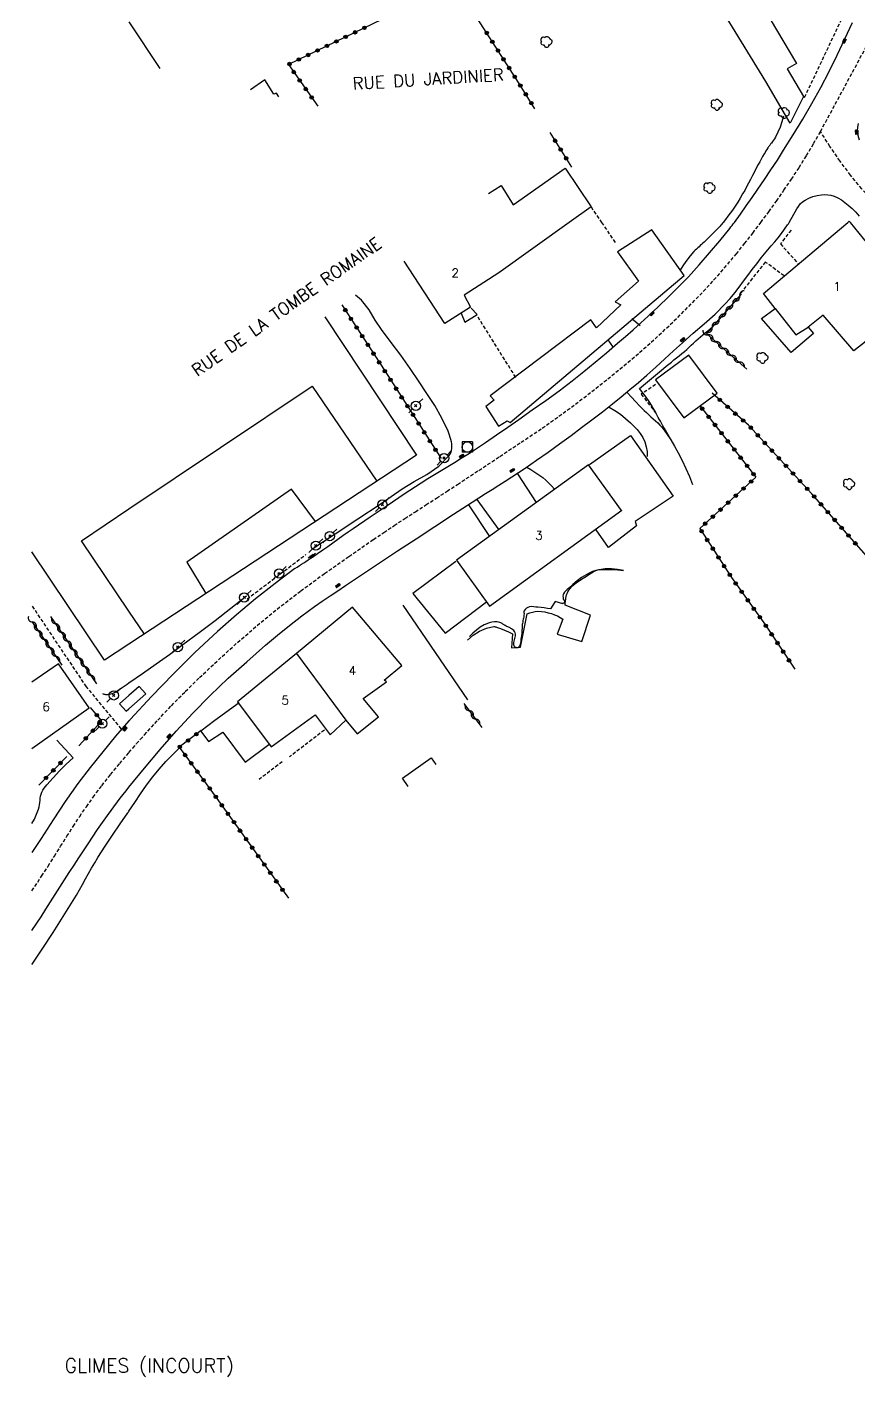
# Model space of a CAD drawing. Header units: millimetres. Extents: x 182998 to 184000, y 151998 to 153001.
# Drawn here: x 182999.3 to 183119.2, y 152004.5 to 152199.2 of the extents above; entities that cross this region are included whole.
import ezdxf
from ezdxf.enums import TextEntityAlignment as Align

# ---------------------------------------------------------------- set-up
doc = ezdxf.new("R2010")
doc.units = ezdxf.units.MM
doc.linetypes.add('DASHED', pattern=[0.75, 0.5, -0.25])
doc.layers.get('0').update_dxf_attribs({"linetype": 'CONTINUOUS'})
for name, color, linetype in [('W0001', 6, 'DASHED'), ('W0008', 7, 'CONTINUOUS'), ('W0017', 7, 'CONTINUOUS'), ('W0070', 7, 'DASHED'), ('W0071', 7, 'CONTINUOUS'), ('W0101', 7, 'CONTINUOUS'), ('W0104', 1, 'CONTINUOUS'), ('W0112', 1, 'DASHED'), ('W0211', 2, 'CONTINUOUS'), ('W0214', 2, 'CONTINUOUS'), ('W0300', 7, 'CONTINUOUS'), ('W0310', 3, 'CONTINUOUS'), ('W0323', 7, 'CONTINUOUS'), ('W0333', 7, 'CONTINUOUS'), ('W0401', 7, 'CONTINUOUS'), ('W0420', 7, 'CONTINUOUS'), ('W0473', 7, 'CONTINUOUS'), ('W0980', 7, 'CONTINUOUS'), ('W0989', 7, 'CONTINUOUS'), ('W0991', 7, 'CONTINUOUS'), ('W1102', 7, 'CONTINUOUS')]:
    doc.layers.add(name, color=color, linetype=linetype)
doc.styles.get("Standard").update_dxf_attribs({"font": 'romans.shx', "width": 0.85})

# ---------------------------------------------------------------- blocks, each defined once
blk = doc.blocks.new('T401')
for p, q in [((-0.3, 0.3), (0, 0.3)), ((-0.3, -0.25), (-0.3, 0.3)), ((-0.3, 0.15), (0, 0.15)), ((-0.3, 0), (0, 0)), ((0, 0.3), (0, -0.25)), ((-0.3, -0.15), (0, -0.15)), ((-0.3, -0.25), (-0.3, -0.3)), ((-0.3, -0.3), (0, -0.3)), ((0, -0.3), (0, -0.25))]:
    blk.add_line(p, q)
blk = doc.blocks.new('T473')
for p, q in [((-0.166667, 0.166667), (0.166667, -0.166667)), ((-0.166667, -0.166667), (0.166667, 0.166667)), ((0.500001, 0.500001), (1.000002, 1.000002)), ((-1.000002, -1.000002), (-0.500001, -0.500001))]:
    blk.add_line(p, q)
blk.add_ellipse((0, 0), major_axis=(0.471405, 0.471405), ratio=1, start_param=5.4977871438, end_param=11.780972451)
blk = doc.blocks.new('T300')
for p, q in [((-0.8, 0.51), (-0.86, 0.34)), ((-0.86, 0.34), (-0.86, 0.17)), ((-0.86, 0.17), (-0.74, 0.06)), ((-0.69, 0.63), (-0.8, 0.51)), ((-0.8, -0.06), (-0.74, 0.06)), ((-0.74, 0.06), (-0.69, 0.11)), ((-0.57, 0.69), (-0.69, 0.63)), ((-0.46, 0.69), (-0.57, 0.69)), ((-0.29, 0.63), (-0.46, 0.69)), ((-0.29, 0.63), (-0.17, 0.74)), ((-0.23, 0.57), (-0.29, 0.63)), ((-0.17, 0.74), (-0.06, 0.8)), ((-0.06, 0.8), (0.06, 0.8)), ((0.06, 0.8), (0.23, 0.74)), ((0.23, 0.74), (0.34, 0.63)), ((0.34, 0.63), (0.4, 0.51)), ((0.46, 0.46), (0.34, 0.46)), ((0.4, 0.51), (0.4, 0.46)), ((0.57, 0.4), (0.46, 0.46)), ((0.57, 0.4), (0.69, 0.29)), ((0.69, 0.29), (0.74, 0.17)), ((0.74, 0.06), (0.69, -0.17)), ((0.74, 0.17), (0.74, 0.06)), ((-0.8, -0.17), (-0.8, -0.06)), ((-0.8, -0.23), (-0.8, -0.17)), ((-0.74, -0.34), (-0.8, -0.23)), ((-0.69, -0.4), (-0.74, -0.34)), ((-0.51, -0.46), (-0.69, -0.4)), ((-0.4, -0.46), (-0.51, -0.46)), ((-0.4, -0.46), (-0.34, -0.46)), ((-0.34, -0.46), (-0.34, -0.4)), ((-0.34, -0.51), (-0.34, -0.46)), ((-0.29, -0.63), (-0.34, -0.51)), ((-0.17, -0.74), (-0.29, -0.63)), ((-0.06, -0.8), (-0.17, -0.74)), ((0.06, -0.8), (-0.06, -0.8)), ((0.17, -0.74), (0.06, -0.8)), ((0.23, -0.69), (0.17, -0.74)), ((0.29, -0.46), (0.23, -0.46)), ((0.29, -0.63), (0.23, -0.69)), ((0.46, -0.4), (0.29, -0.46)), ((0.34, -0.51), (0.29, -0.63)), ((0.34, -0.51), (0.34, -0.46)), ((0.57, -0.34), (0.46, -0.4)), ((0.63, -0.29), (0.57, -0.34)), ((0.69, -0.17), (0.63, -0.29))]:
    blk.add_line(p, q)
blk = doc.blocks.new('T420')
for p, q in [((0.75, 0.75), (-0.75, 0.75)), ((-0.75, 0.75), (-0.75, -0.75)), ((0.75, 0.75), (0.75, -0.75)), ((0.75, -0.75), (-0.75, -0.75))]:
    blk.add_line(p, q)
blk.add_ellipse((0, 0), major_axis=(-0.53, 0.53), ratio=1, start_param=3.926991, end_param=10.210176)
blk = doc.blocks.new('t310o')
at = {"color": 0, "linetype": 'Continuous'}
for centre, start, end in [((-0.5, 0.38), 216.8699, 323.1304), ((0.5, -0.37), 36.8699, 143.1303)]:
    blk.add_arc(centre, 0.625, start, end, dxfattribs=at)
blk = doc.blocks.new('t323o')
at = {"color": 0, "linetype": 'Continuous'}
for radius in [0.25, 0.15]:
    blk.add_circle((0, 0), radius, dxfattribs=at)

msp = doc.modelspace()

# ---------------------------------------------------------------- linework, layer by layer
at = {"layer": 'W0001'}
for points in [[(183113.79, 152184.11), (183120.84, 152197.17)], [(183105.19, 152171), (183106.32, 152172.54), (183107.43, 152174.09), (183108.52, 152175.65), (183109.6, 152177.22), (183110.7, 152178.91), (183111.76, 152180.63), (183112.78, 152182.36), (183113.79, 152184.11)], [(183124.62, 152171), (183124.01, 152171.61), (183123.39, 152172.2), (183122.77, 152172.79), (183122.14, 152173.38), (183121.52, 152173.97), (183120.9, 152174.57), (183120.31, 152175.2), (183119.74, 152175.84), (183118.13, 152177.82), (183116.6, 152179.86), (183115.15, 152181.96), (183113.79, 152184.11)], [(183014, 152094.54), (183014.55, 152095.18), (183015.1, 152095.82), (183015.66, 152096.45), (183016.22, 152097.08), (183018.15, 152099.2), (183020.12, 152101.29), (183022.13, 152103.34), (183024.18, 152105.34), (183026.9, 152107.9), (183029.67, 152110.41), (183032.5, 152112.86), (183035.39, 152115.23), (183038.78, 152117.85), (183042.24, 152120.37), (183045.75, 152122.83), (183049.27, 152125.26), (183050.78, 152126.28), (183052.29, 152127.29), (183053.81, 152128.29), (183055.33, 152129.27), (183056.86, 152130.26), (183058.38, 152131.24), (183059.9, 152132.23), (183061.42, 152133.22), (183064.48, 152135.24), (183067.53, 152137.26), (183070.58, 152139.29), (183073.63, 152141.32), (183076.04, 152143.04), (183078.43, 152144.79), (183080.78, 152146.59), (183083.1, 152148.43), (183085.41, 152150.32), (183087.69, 152152.25), (183089.92, 152154.22), (183092.11, 152156.26), (183094.26, 152158.35), (183096.37, 152160.5), (183098.42, 152162.7), (183100.4, 152164.96), (183101.63, 152166.44), (183102.84, 152167.94), (183104.03, 152169.46), (183105.19, 152171)], [(183000, 152074.6), (183001.4, 152076.72), (183002.33, 152078.14), (183003.24, 152079.58), (183004.14, 152081.01), (183005.05, 152082.45), (183005.96, 152083.89), (183006.89, 152085.31), (183007.85, 152086.71), (183008.84, 152088.1), (183010.08, 152089.75), (183011.36, 152091.37), (183012.67, 152092.97), (183014, 152094.54)]]:
    msp.add_lwpolyline(points, dxfattribs=at)
at = {"layer": 'W0008'}
for points in [[(183101.37, 152171), (183102.24, 152172.18), (183103.08, 152173.38), (183103.92, 152174.58), (183104.75, 152175.79), (183105.7, 152177.18), (183106.64, 152178.58), (183107.57, 152179.99), (183108.47, 152181.41), (183109.86, 152183.64), (183111.23, 152185.89), (183112.56, 152188.17), (183113.84, 152190.47), (183115.05, 152192.79), (183116.21, 152195.13), (183117.32, 152197.49), (183118.42, 152199.86)], [(183119.22, 152185.29), (183119.14, 152184.73), (183119.1, 152184.16), (183119.16, 152183.58), (183119.38, 152182.89)], [(183110.37, 152172.95), (183110.61, 152173.32), (183110.88, 152173.66), (183111.2, 152173.96), (183111.56, 152174.22), (183112.11, 152174.52), (183112.7, 152174.74), (183113.31, 152174.9), (183113.93, 152174.99), (183114.39, 152175.01), (183114.85, 152174.99), (183115.3, 152174.92), (183115.74, 152174.8), (183116.3, 152174.55), (183116.83, 152174.24), (183117.31, 152173.88), (183117.78, 152173.5), (183118.34, 152173), (183118.87, 152172.46), (183119.37, 152171.9)], [(183109.29, 152171), (183110.37, 152172.95)], [(183037.96, 152121.08), (183038.27, 152121.29), (183038.59, 152121.49), (183038.91, 152121.7), (183039.22, 152121.9), (183039.54, 152122.1), (183039.86, 152122.31), (183040.17, 152122.52), (183040.49, 152122.73), (183041.22, 152123.24), (183041.96, 152123.75), (183042.69, 152124.27), (183043.42, 152124.8), (183044.15, 152125.32), (183044.88, 152125.84), (183045.62, 152126.35), (183046.35, 152126.86), (183048.8, 152128.52), (183051.25, 152130.18), (183053.71, 152131.83), (183056.19, 152133.44), (183057.14, 152134.05), (183058.1, 152134.64), (183059.06, 152135.23), (183060.02, 152135.81), (183060.98, 152136.39), (183061.94, 152136.98), (183062.9, 152137.57), (183063.85, 152138.18), (183065.46, 152139.26), (183067.06, 152140.36), (183068.65, 152141.47), (183070.24, 152142.59), (183072.19, 152143.96), (183074.14, 152145.33), (183076.07, 152146.72), (183077.98, 152148.16), (183079.64, 152149.48), (183081.28, 152150.83), (183082.89, 152152.2), (183084.51, 152153.58), (183085.63, 152154.55), (183086.74, 152155.52), (183087.85, 152156.5), (183088.94, 152157.49), (183090.42, 152158.88), (183091.88, 152160.28), (183093.32, 152161.71), (183094.73, 152163.17), (183096.28, 152164.86), (183097.79, 152166.59), (183099.27, 152168.35), (183100.7, 152170.14), (183100.87, 152170.35), (183101.04, 152170.57), (183101.2, 152170.78), (183101.37, 152171)], [(183040.79, 152115.61), (183041.9, 152116.36), (183043.02, 152117.12), (183044.13, 152117.87), (183045.25, 152118.62), (183047.12, 152119.87), (183048.99, 152121.12), (183050.87, 152122.37), (183052.75, 152123.61), (183055.44, 152125.38), (183058.14, 152127.15), (183060.84, 152128.91), (183063.54, 152130.66), (183064.49, 152131.27), (183065.45, 152131.88), (183066.4, 152132.48), (183067.36, 152133.08), (183068.31, 152133.68), (183069.26, 152134.29), (183070.21, 152134.91), (183071.15, 152135.54), (183072.83, 152136.69), (183074.49, 152137.87), (183076.14, 152139.07), (183077.79, 152140.28), (183079.3, 152141.4), (183080.81, 152142.54), (183082.31, 152143.68), (183083.79, 152144.85), (183085.05, 152145.86), (183086.29, 152146.89), (183087.53, 152147.93), (183088.75, 152148.98), (183090.04, 152150.13), (183091.32, 152151.3), (183092.6, 152152.47), (183093.87, 152153.64), (183095.43, 152155.02), (183097.01, 152156.38), (183098.57, 152157.78), (183100.04, 152159.26), (183100.74, 152160.04), (183101.42, 152160.85), (183102.07, 152161.68), (183102.7, 152162.52), (183103.32, 152163.36), (183103.95, 152164.2), (183104.58, 152165.04), (183105.22, 152165.87), (183105.7, 152166.46), (183106.19, 152167.05), (183106.68, 152167.63), (183107.18, 152168.22), (183107.67, 152168.8), (183108.15, 152169.4), (183108.61, 152170.01), (183109.05, 152170.64), (183109.11, 152170.73), (183109.17, 152170.82), (183109.23, 152170.91), (183109.29, 152171)], [(183037.96, 152121.08), (183035.08, 152118.92), (183032.26, 152116.69), (183029.5, 152114.39), (183026.8, 152112.01), (183023.53, 152108.97), (183020.36, 152105.84), (183017.26, 152102.64), (183014.24, 152099.36), (183014.18, 152099.3), (183014.12, 152099.23), (183014.06, 152099.17), (183014, 152099.1)], [(183014, 152089.54), (183016.22, 152092.28), (183018.49, 152094.98), (183020.82, 152097.63), (183023.23, 152100.22), (183025.74, 152102.77), (183028.34, 152105.24), (183031, 152107.64), (183033.7, 152110), (183035.43, 152111.46), (183037.18, 152112.88), (183038.97, 152114.26), (183040.79, 152115.61)], [(183014, 152099.1), (183012.08, 152096.9), (183010.21, 152094.66), (183008.39, 152092.37), (183006.63, 152090.05), (183004.79, 152087.46), (183003.04, 152084.81), (183001.32, 152082.15), (183000, 152080.12)], [(183000, 152068.85), (183001.32, 152070.86), (183002.01, 152071.92), (183002.69, 152072.98), (183003.36, 152074.05), (183004.04, 152075.11), (183004.71, 152076.18), (183005.39, 152077.24), (183006.07, 152078.3), (183006.76, 152079.35), (183008.12, 152081.39), (183009.48, 152083.43), (183010.88, 152085.44), (183012.34, 152087.41), (183012.75, 152087.94), (183013.17, 152088.47), (183013.58, 152089.01), (183014, 152089.54)]]:
    msp.add_lwpolyline(points, dxfattribs=at)
at = {"layer": 'W0017'}
for points in [[(183087.76, 152156.09), (183086.57, 152157.11)], [(183083.82, 152153.11), (183083.16, 152154.05)], [(183071.4, 152135.71), (183072, 152135.36), (183072.59, 152135), (183073.16, 152134.6), (183073.71, 152134.19), (183074.17, 152133.8), (183074.6, 152133.39), (183075.02, 152132.96), (183075.43, 152132.52)], [(183070.07, 152134.74), (183072.75, 152130.62)], [(183063.02, 152130.25), (183066.01, 152125.71)], [(183064.21, 152131.02), (183067.37, 152126.68)], [(183005.97, 152093.75), (183003.6, 152096.33)], [(183000, 152084.28), (183000.35, 152084.92), (183000.68, 152085.64), (183000.96, 152086.39), (183001.04, 152086.69), (183001.1, 152087), (183001.14, 152087.31), (183001.17, 152087.62), (183001.2, 152087.93), (183001.25, 152088.24), (183001.32, 152088.54), (183001.43, 152088.84), (183001.58, 152089.13), (183001.76, 152089.4), (183001.96, 152089.64), (183002.17, 152089.89), (183003.06, 152090.91), (183003.99, 152091.89), (183004.96, 152092.84), (183005.97, 152093.75)]]:
    msp.add_lwpolyline(points, dxfattribs=at)
at = {"layer": 'W0070'}
msp.add_lwpolyline([(183012.91, 152097.93), (183007.87, 152104.02), (183000, 152115.76)], dxfattribs=at)
at = {"layer": 'W0071'}
for points in [[(183085.91, 152146.48), (183086.5, 152145.81), (183087.1, 152145.16), (183087.72, 152144.52), (183088.34, 152143.89), (183088.66, 152143.58), (183088.99, 152143.28), (183089.32, 152142.98), (183089.66, 152142.69), (183089.99, 152142.4), (183090.32, 152142.09), (183090.63, 152141.77), (183090.93, 152141.43), (183091.59, 152140.57), (183092.19, 152139.66), (183092.74, 152138.72), (183093.27, 152137.77), (183093.85, 152136.66), (183094.38, 152135.52), (183094.88, 152134.37), (183095.33, 152133.2)], [(183083.29, 152144.35), (183084.12, 152143.86), (183084.91, 152143.32), (183085.66, 152142.73), (183086.38, 152142.1), (183086.87, 152141.62), (183087.35, 152141.12), (183087.78, 152140.57), (183088.14, 152139.97), (183088.42, 152139.33), (183088.63, 152138.65), (183088.76, 152137.95), (183088.8, 152137.25)]]:
    msp.add_lwpolyline(points, dxfattribs=at)
at = {"layer": 'W0101'}
for points in [[(183065.89, 152175.17), (183067.73, 152176.34), (183069.44, 152173.55), (183076.93, 152178.82), (183080.68, 152173.25), (183077.53, 152171)], [(183077.53, 152171), (183067.37, 152163.72), (183062.39, 152160.52), (183063.29, 152158.79), (183059.6, 152156.42)], [(183107.26, 152158.6), (183105.58, 152160.77), (183117.73, 152171)], [(183117.73, 152171), (183117.95, 152171.19)], [(183118.1, 152171), (183117.95, 152171.19)], [(183127.48, 152159.45), (183118.1, 152171)], [(183059.6, 152156.42), (183053.69, 152165.41)], [(183127.48, 152159.45), (183118.61, 152152.48), (183114.18, 152157.61), (183112.03, 152155.87)], [(183107.26, 152158.6), (183110.21, 152154.77), (183112.03, 152155.87)], [(183046.24, 152115.51), (183038.2, 152108.82)], [(183045.31, 152099.2), (183046.93, 152097.22), (183050.02, 152099.7), (183047.79, 152102.31), (183051.15, 152104.71), (183050.82, 152104.96), (183053.38, 152107.11), (183046.24, 152115.51)], [(183038.2, 152108.82), (183029.66, 152101.87)], [(183000, 152095.1), (183008.26, 152100.99), (183003.85, 152107.33), (183000, 152104.69)], [(183029.66, 152101.87), (183034.54, 152095.37), (183040.87, 152099.97), (183043.02, 152097.11), (183045.31, 152099.2)]]:
    msp.add_lwpolyline(points, dxfattribs=at)
msp.add_lwpolyline([(183080.29, 152136.03), (183061.26, 152122.26), (183066.03, 152115.67), (183085.14, 152129.5), (183085.06, 152129.44), (183080.29, 152136.03)], close=True, dxfattribs=at)
at = {"layer": 'W0104'}
for points in [[(183111.34, 152189.18), (183109.41, 152185.32), (183105.88, 152191.32), (183100.18, 152200.66), (183104.72, 152203.45), (183110.32, 152193.94), (183108.99, 152193.17)], [(183069, 152142.12), (183094.12, 152163.34), (183089.46, 152169.92), (183084.48, 152166.78), (183087.54, 152162.51), (183084.15, 152159.53), (183085, 152159.12), (183081.45, 152155.81), (183080.65, 152156.94), (183066.13, 152145.98), (183066.71, 152145.35), (183065.5, 152144.46), (183067.34, 152141.6), (183068.58, 152142.37)], [(183094.07, 152142.81), (183098.86, 152146.39), (183094.78, 152151.86), (183089.98, 152148.28), (183094.07, 152142.81)]]:
    msp.add_lwpolyline(points, close=True, dxfattribs=at)
for points in [[(183035.61, 152189.13), (183035.28, 152189.64), (183034.89, 152189.5), (183033.6, 152191.57), (183031.52, 152190.11)], [(183061.94, 152157.92), (183062.47, 152156.61), (183064.26, 152157.74), (183063.4, 152158.65)], [(183112.03, 152155.87), (183112.77, 152154.99), (183109.55, 152152.23), (183105.28, 152157.14), (183107.26, 152158.6)], [(183080.46, 152136.09), (183086.38, 152140.28), (183092.55, 152131.52), (183087.07, 152127.85), (183087.26, 152127.25), (183083.19, 152124.11), (183081.4, 152126.67)], [(183061.18, 152122.07), (183054.98, 152117.47), (183059.61, 152111.76), (183065.61, 152116.28)], [(183014, 152102.77), (183012.65, 152101.58), (183013.6, 152100.49)], [(183014, 152100.85), (183016.44, 152103), (183015.48, 152104.08), (183014, 152102.77)], [(183013.6, 152100.49), (183014, 152100.85)], [(183029.88, 152101.71), (183026.38, 152099.17), (183024.37, 152097.6), (183025.5, 152096.14), (183027.57, 152097.49), (183030.79, 152093.17), (183034.18, 152095.7)], [(183054.3, 152089.64), (183053.45, 152090.82), (183057.6, 152093.78)], [(183057.6, 152093.78), (183058.27, 152092.83)]]:
    msp.add_lwpolyline(points, dxfattribs=at)
at = {"layer": 'W0112'}
for points in [[(183111.5, 152189.04), (183121.39, 152209.92)], [(183080.68, 152173.25), (183082.19, 152171)], [(183082.19, 152171), (183084.18, 152168.07)], [(183109.55, 152169.89), (183108, 152167.91), (183110.59, 152165.04)], [(183108.53, 152163.28), (183105.83, 152165.29), (183102.19, 152160.69)], [(183069.82, 152148.65), (183064.31, 152157.44)], [(183089.99, 152147.61), (183087.92, 152146.23), (183089.99, 152143.53)], [(183031.04, 152116.67), (183039.52, 152123.09)], [(183039.85, 152122.62), (183040.96, 152123.33)], [(183042.2, 152097.77), (183037.18, 152093.91)], [(183036.11, 152093.2), (183032.8, 152090.66)]]:
    msp.add_lwpolyline(points, dxfattribs=at)
at = {"layer": 'W0211'}
for points in [[(183108.44, 152186.31), (183108.23, 152185.53), (183107.96, 152184.76), (183107.65, 152184.01), (183107.29, 152183.28), (183107.16, 152183.06), (183107.01, 152182.86), (183106.86, 152182.66), (183106.71, 152182.45), (183106.64, 152182.36), (183106.58, 152182.28), (183106.51, 152182.19), (183106.44, 152182.1), (183106.38, 152182.01), (183106.31, 152181.92), (183106.25, 152181.83), (183106.19, 152181.74), (183106.05, 152181.53), (183105.92, 152181.31), (183105.79, 152181.1), (183105.66, 152180.88), (183105.44, 152180.5), (183105.23, 152180.12), (183105.02, 152179.73), (183104.81, 152179.34), (183104.52, 152178.81), (183104.25, 152178.28), (183103.97, 152177.75), (183103.69, 152177.21), (183103.42, 152176.68), (183103.13, 152176.15), (183102.85, 152175.62), (183102.55, 152175.1), (183102.2, 152174.51), (183101.84, 152173.93), (183101.47, 152173.35), (183101.09, 152172.78), (183100.77, 152172.33), (183100.44, 152171.88), (183100.1, 152171.44), (183099.75, 152171)], [(183099.75, 152171), (183099.64, 152170.87), (183099.53, 152170.73), (183099.41, 152170.6), (183099.3, 152170.47), (183098.75, 152169.87), (183098.18, 152169.29), (183097.6, 152168.72), (183097.01, 152168.16), (183096.83, 152167.99), (183096.64, 152167.82), (183096.45, 152167.66), (183096.26, 152167.5), (183096.07, 152167.33), (183095.88, 152167.16), (183095.7, 152166.99), (183095.52, 152166.81), (183094.99, 152166.19), (183094.5, 152165.55), (183094.03, 152164.88), (183093.6, 152164.19)], [(183040.51, 152123.99), (183043.77, 152126.1), (183047.01, 152128.23), (183050.23, 152130.38), (183053.43, 152132.56), (183055.16, 152133.63), (183056.98, 152134.66), (183058.73, 152135.85), (183060.21, 152137.36), (183060.36, 152137.59), (183060.48, 152137.85), (183060.56, 152138.12), (183060.6, 152138.4), (183060.6, 152138.73), (183060.58, 152139.05), (183060.53, 152139.37), (183060.46, 152139.68), (183060.37, 152139.99), (183060.27, 152140.29), (183060.16, 152140.59), (183060.04, 152140.88), (183059.17, 152142.77), (183058.13, 152144.57), (183056.99, 152146.3), (183055.86, 152148.02), (183054.57, 152149.94), (183053.22, 152151.83), (183051.85, 152153.69), (183050.46, 152155.54), (183049.54, 152156.9), (183048.65, 152158.37), (183047.58, 152159.77), (183046.67, 152160.49)], [(183087.67, 152147.03), (183088.54, 152147.76), (183089.4, 152148.49), (183090.27, 152149.22), (183091.15, 152149.95), (183091.52, 152150.25), (183091.9, 152150.56), (183092.27, 152150.86), (183092.65, 152151.17), (183093.03, 152151.47), (183093.4, 152151.78), (183093.78, 152152.09), (183094.15, 152152.4), (183094.49, 152152.69), (183094.82, 152152.99), (183095.15, 152153.29), (183095.48, 152153.6), (183095.81, 152153.9), (183096.15, 152154.2), (183096.48, 152154.5), (183096.82, 152154.8), (183097.17, 152155.09), (183097.52, 152155.37), (183097.87, 152155.65), (183098.23, 152155.93)], [(183092.17, 152139.7), (183091.79, 152140.36), (183091.42, 152141.02), (183091.05, 152141.68), (183090.68, 152142.34), (183090.53, 152142.61), (183090.39, 152142.88), (183090.24, 152143.15), (183090.1, 152143.43), (183089.96, 152143.7), (183089.81, 152143.96), (183089.65, 152144.23), (183089.49, 152144.49), (183089.07, 152145.15), (183088.62, 152145.79), (183088.16, 152146.41), (183087.67, 152147.03)], [(183076.96, 152115.79), (183076.96, 152115.91), (183076.96, 152116.04), (183076.97, 152116.16), (183076.98, 152116.29), (183076.99, 152116.41), (183077, 152116.53), (183077.02, 152116.66), (183077.04, 152116.78), (183077.09, 152117.02), (183077.15, 152117.26), (183077.22, 152117.49), (183077.32, 152117.72), (183077.47, 152117.97), (183077.65, 152118.22), (183077.85, 152118.44), (183078.06, 152118.65), (183078.52, 152119.03), (183079.01, 152119.36), (183079.52, 152119.67), (183080.02, 152119.97), (183080.37, 152120.21), (183080.73, 152120.46), (183081.11, 152120.68), (183081.51, 152120.86), (183081.65, 152120.9), (183081.81, 152120.92), (183081.96, 152120.93), (183082.11, 152120.94), (183082.93, 152120.95), (183083.74, 152120.93), (183084.55, 152120.87), (183085.36, 152120.77)], [(183014, 152104.58), (183015.97, 152105.94), (183017.92, 152107.31), (183019.86, 152108.7), (183021.78, 152110.11), (183024.11, 152111.84), (183026.42, 152113.59), (183028.71, 152115.37), (183030.98, 152117.16)], [(183070.51, 152109.73), (183071.48, 152114.52)], [(183071.48, 152114.52), (183071.85, 152114.68), (183072.23, 152114.79), (183072.62, 152114.87), (183073.02, 152114.91), (183073.52, 152114.89), (183074.02, 152114.82), (183074.5, 152114.71), (183074.98, 152114.57), (183075.41, 152114.42), (183075.83, 152114.23), (183076.24, 152114.02), (183076.63, 152113.78)], [(183080.6, 152114.33), (183076.96, 152115.79)], [(183079.36, 152110.55), (183080.6, 152114.33)], [(183062.86, 152110.72), (183063.66, 152111.46), (183064.58, 152112.05), (183065.59, 152112.47), (183066.66, 152112.7), (183066.75, 152112.7), (183066.84, 152112.68), (183066.93, 152112.65), (183067.02, 152112.62), (183067.62, 152112.41), (183068.21, 152112.18), (183068.79, 152111.93), (183069.36, 152111.65)], [(183076.63, 152113.78), (183075.8, 152111.63)], [(183069.36, 152111.65), (183069.19, 152109.64)], [(183075.8, 152111.63), (183079.36, 152110.55)], [(183069.19, 152109.64), (183070.51, 152109.73)], [(183010.16, 152103.06), (183010.27, 152103.01), (183010.39, 152102.97), (183010.5, 152102.94), (183010.63, 152102.92), (183010.77, 152102.91), (183010.92, 152102.92), (183011.06, 152102.95), (183011.2, 152102.97), (183011.38, 152103.01), (183011.56, 152103.06), (183011.73, 152103.12), (183011.89, 152103.19), (183012.15, 152103.33), (183012.4, 152103.49), (183012.64, 152103.66), (183012.89, 152103.83), (183013.16, 152104.02), (183013.44, 152104.2), (183013.72, 152104.39), (183014, 152104.58)], [(183014, 152086.1), (183014.83, 152087.35), (183015.66, 152088.59), (183016.52, 152089.83), (183017.43, 152091.02), (183018.37, 152092.14), (183019.34, 152093.22), (183020.35, 152094.27), (183021.4, 152095.29)], [(183000, 152063.95), (183000.05, 152064.02), (183001.55, 152066.3), (183003.05, 152068.58), (183004.53, 152070.88), (183005.97, 152073.19), (183006.43, 152073.96), (183006.87, 152074.74), (183007.31, 152075.52), (183007.74, 152076.3), (183008.18, 152077.08), (183008.61, 152077.86), (183009.06, 152078.63), (183009.53, 152079.39), (183010.57, 152081.03), (183011.64, 152082.64), (183012.73, 152084.24), (183013.82, 152085.84), (183013.87, 152085.9), (183013.91, 152085.97), (183013.96, 152086.04), (183014, 152086.1)]]:
    msp.add_lwpolyline(points, dxfattribs=at)
at = {"layer": 'W0214'}
for points in [[(183085.36, 152120.77), (183084.49, 152120.94), (183083.61, 152121.02), (183082.72, 152121.01), (183081.84, 152120.91), (183081.35, 152120.8), (183080.88, 152120.63), (183080.43, 152120.43), (183079.99, 152120.19), (183079.31, 152119.77), (183078.67, 152119.29), (183078.05, 152118.77), (183077.46, 152118.24), (183077.25, 152118.06), (183077.05, 152117.88), (183076.86, 152117.68), (183076.71, 152117.44), (183076.66, 152117.26), (183076.63, 152117.08), (183076.64, 152116.9), (183076.66, 152116.72), (183076.68, 152116.67), (183076.71, 152116.62), (183076.74, 152116.57), (183076.78, 152116.53), (183076.81, 152116.47), (183076.84, 152116.42), (183076.86, 152116.35), (183076.85, 152116.28), (183076.8, 152116.18), (183076.73, 152116.1), (183076.63, 152116.05), (183076.52, 152116.03)], [(183075.5, 152116.31), (183074.84, 152115.26)], [(183076.63, 152115.98), (183075.5, 152116.31)], [(183074.84, 152115.26), (183074.39, 152115.33), (183073.93, 152115.39), (183073.48, 152115.44), (183073.02, 152115.48), (183072.72, 152115.52), (183072.41, 152115.57), (183072.09, 152115.59), (183071.78, 152115.54), (183071.56, 152115.46), (183071.36, 152115.34), (183071.18, 152115.18), (183071.04, 152114.99), (183071.01, 152114.93), (183071, 152114.87), (183071, 152114.81), (183071, 152114.75), (183071, 152114.69), (183071.01, 152114.64), (183071.01, 152114.58), (183071.01, 152114.52), (183070.99, 152114.33), (183070.96, 152114.13), (183070.92, 152113.94), (183070.89, 152113.75), (183070.85, 152113.56), (183070.82, 152113.36), (183070.79, 152113.17), (183070.76, 152112.98), (183070.73, 152112.72), (183070.72, 152112.45), (183070.7, 152112.19), (183070.69, 152111.93), (183070.68, 152111.67), (183070.66, 152111.4), (183070.62, 152111.14), (183070.57, 152110.88), (183070.53, 152110.59), (183070.48, 152110.25), (183070.36, 152109.9), (183070.1, 152109.64), (183070.04, 152109.63), (183069.98, 152109.64), (183069.93, 152109.66), (183069.88, 152109.67), (183069.84, 152109.67), (183069.8, 152109.67), (183069.75, 152109.68), (183069.72, 152109.7), (183069.63, 152109.81), (183069.58, 152109.94), (183069.56, 152110.07), (183069.55, 152110.19), (183069.55, 152110.4), (183069.58, 152110.6), (183069.64, 152110.8), (183069.69, 152110.99), (183069.75, 152111.19), (183069.78, 152111.39), (183069.79, 152111.61), (183069.74, 152111.82), (183069.65, 152112), (183069.52, 152112.14), (183069.37, 152112.26), (183069.22, 152112.37), (183069.11, 152112.44), (183069, 152112.51), (183068.89, 152112.57), (183068.77, 152112.62), (183068.66, 152112.67), (183068.54, 152112.73), (183068.42, 152112.78), (183068.31, 152112.84), (183068.21, 152112.89), (183068.12, 152112.95), (183068.03, 152113.01), (183067.94, 152113.07), (183067.84, 152113.13), (183067.74, 152113.19), (183067.64, 152113.24), (183067.54, 152113.28), (183067.34, 152113.34), (183067.15, 152113.38), (183066.94, 152113.39), (183066.74, 152113.39), (183066.36, 152113.34), (183065.99, 152113.24), (183065.63, 152113.11), (183065.28, 152112.95), (183064.69, 152112.61), (183064.13, 152112.21), (183063.61, 152111.76), (183063.13, 152111.27)]]:
    msp.add_lwpolyline(points, dxfattribs=at)
at = {"layer": 'W0300'}
msp.add_lwpolyline([(183053.54, 152115.79), (183062.83, 152102.15)], dxfattribs=at)
at = {"layer": 'W0310'}
for points in [[(183102.36, 152160.64), (183097.34, 152154.96), (183103.18, 152149.84)], [(183000, 152113.43), (183004.29, 152107.16)], [(183002.69, 152114.16), (183009.33, 152104.43)], [(183062.31, 152101.63), (183064.91, 152098.17)]]:
    msp.add_lwpolyline(points, dxfattribs=at)
at = {"layer": 'W0323'}
for points in [[(183072.58, 152187.39), (183070.21, 152191.16), (183061.42, 152204.93), (183050.48, 152200.27), (183037.01, 152193.77), (183041.24, 152187.79)], [(183077.89, 152178.98), (183074.76, 152183.95)], [(183044.72, 152159.12), (183050.9, 152149.59), (183059.05, 152136.94)], [(183122.92, 152120.06), (183112.52, 152131.85), (183103.38, 152141.77), (183098.14, 152146.39)], [(183096.46, 152144.47), (183104.48, 152134.25), (183096.38, 152126.83), (183100.95, 152119.76), (183105.78, 152113.03), (183110.08, 152106.58)], [(183006.77, 152095.48), (183010.08, 152099.09), (183008.45, 152101.05)], [(183024.43, 152097.71), (183021.26, 152095.32), (183025.83, 152089.12), (183031.12, 152081.74), (183037.02, 152073.51)], [(183000.99, 152089.81), (183005.03, 152093.97)]]:
    msp.add_lwpolyline(points, dxfattribs=at)
at = {"layer": 'W0333'}
for points in [[(183014, 152199.95), (183018.47, 152193.22)], [(183042.25, 152157.39), (183055.5, 152137.44), (183014, 152110.18)], [(183014, 152129.69), (183040.46, 152147.38), (183049.79, 152133.68)], [(183040.92, 152127.86), (183037.46, 152132.51), (183022.33, 152121.98), (183025.11, 152117.47)], [(183014, 152114.92), (183007.13, 152125.09), (183014, 152129.69)], [(183014, 152110.18), (183010.46, 152107.85), (183000, 152123.49)], [(183016.22, 152111.63), (183014, 152114.92)]]:
    msp.add_lwpolyline(points, dxfattribs=at)
at = {"layer": 'W1102'}
msp.add_lwpolyline([(183038.2, 152108.82), (183045.31, 152099.2)], dxfattribs=at)

# ---------------------------------------------------------------- block references
at = {"layer": 'W0300'}
for p in [(183074.28, 152197.03), (183098.86, 152187.96), (183108.55, 152186.78), (183097.81, 152175.95), (183105.44, 152151.46), (183117.95, 152133.25)]:
    msp.add_blockref('T300', p, dxfattribs=at)
at = {"layer": 'W0310'}
for p, rotation in [((183102.13, 152160.38), 228.5425114486562), ((183101.14, 152159.26), 228.5425114486562), ((183099.15, 152157.01), 228.5425114486562), ((183100.14, 152158.13), 228.5425114486562), ((183097.55, 152154.78), 318.7405793827556), ((183098.16, 152155.88), 228.5425114486562), ((183098.67, 152153.79), 318.7405793827556), ((183099.8, 152152.81), 318.7405793827556), ((183100.93, 152151.82), 318.7405793827556), ((183102.06, 152150.83), 318.7405793827556), ((183000.06, 152113.35), 304.3657360307989), ((183000.9, 152112.11), 304.3657360307989), ((183003.41, 152113.11), 304.3250708925123), ((183004.26, 152111.87), 304.3250708925123), ((183001.75, 152110.88), 304.3657360307989), ((183002.6, 152109.64), 304.3657360307989), ((183005.1, 152110.63), 304.3250708925123), ((183003.44, 152108.4), 304.3657360307989), ((183005.95, 152109.39), 304.3250708925123), ((183006.79, 152108.15), 304.3250708925123), ((183007.64, 152106.91), 304.3250708925123), ((183008.49, 152105.67), 304.3250708925123), ((183063.11, 152100.57), 307.0190102468516), ((183064.01, 152099.37), 307.0190102468516)]:
    msp.add_blockref('t310o', p, dxfattribs=dict(at, rotation=rotation))
at = {"layer": 'W0323'}
for p, rotation in [((183045.28, 152197.76), 205.7657287290913), ((183046.63, 152198.41), 205.7657287290913), ((183047.98, 152199.07), 205.7657287290913), ((183065.63, 152198.33), 122.5408270317382), ((183041.22, 152195.81), 205.7657287290913), ((183042.58, 152196.46), 205.7657287290913), ((183043.93, 152197.11), 205.7657287290913), ((183066.44, 152197.06), 122.5408270317382), ((183067.25, 152195.8), 122.5408270317382), ((183037.17, 152193.85), 205.7657287290913), ((183038.52, 152194.5), 205.7657287290913), ((183039.87, 152195.15), 205.7657287290913), ((183068.05, 152194.53), 122.5408270317382), ((183037.78, 152192.69), 305.251952385105), ((183068.86, 152193.27), 122.5408270317382), ((183069.67, 152192), 122.5408270317382), ((183038.64, 152191.47), 305.251952385105), ((183039.51, 152190.24), 305.251952385105), ((183070.47, 152190.74), 122.263963013329), ((183040.37, 152189.02), 305.251952385105), ((183071.27, 152189.47), 122.263963013329), ((183072.07, 152188.2), 122.263963013329), ((183075.49, 152182.79), 122.2639630132554), ((183076.29, 152181.52), 122.2639630132554), ((183077.09, 152180.25), 122.2639630132554), ((183045.22, 152158.36), 302.9196731489896), ((183046.03, 152157.1), 302.9196731489896), ((183046.85, 152155.84), 302.9196731489896), ((183047.66, 152154.59), 302.9196731489896), ((183048.48, 152153.33), 302.9196731489896), ((183049.29, 152152.07), 302.9196731489896), ((183050.11, 152150.81), 302.9196731489896), ((183050.92, 152149.55), 302.8201174059101), ((183051.74, 152148.29), 302.8201174059101), ((183052.55, 152147.03), 302.8201174059101), ((183053.36, 152145.77), 302.8201174059101), ((183099.27, 152145.4), 138.5195028229765), ((183054.18, 152144.51), 302.8201174059101), ((183054.99, 152143.25), 302.8201174059101), ((183096.72, 152144.14), 308.112401753461), ((183100.39, 152144.41), 138.5195028229765), ((183101.51, 152143.41), 138.5195028229765), ((183055.8, 152141.99), 302.8201174059101), ((183097.65, 152142.96), 308.112401753461), ((183098.57, 152141.78), 308.112401753461), ((183102.64, 152142.42), 138.5195028229765), ((183103.73, 152141.39), 132.6858933466224), ((183056.61, 152140.72), 302.8201174059101), ((183057.43, 152139.46), 302.8201174059101), ((183099.5, 152140.6), 308.112401753461), ((183100.42, 152139.42), 308.112401753461), ((183104.74, 152140.29), 132.6858933466224), ((183058.24, 152138.2), 302.8201174059101), ((183101.35, 152138.24), 308.112401753461), ((183105.76, 152139.18), 132.6858933466224), ((183106.78, 152138.08), 132.6858933466224), ((183102.28, 152137.06), 308.112401753461), ((183103.2, 152135.88), 308.112401753461), ((183107.79, 152136.98), 132.6858933466224), ((183108.81, 152135.88), 132.6858933466224), ((183103.79, 152133.62), 222.4604025788898), ((183104.13, 152134.7), 308.112401753461), ((183109.83, 152134.77), 132.6858933466224), ((183110.84, 152133.67), 132.6858933466224), ((183101.58, 152131.59), 222.4604025788898), ((183102.69, 152132.61), 222.4604025788898), ((183111.86, 152132.57), 132.6858933466224), ((183112.87, 152131.46), 131.3944815725693), ((183099.37, 152129.57), 222.4604025788898), ((183100.47, 152130.58), 222.4604025788898), ((183113.86, 152130.33), 131.3944815725693), ((183098.26, 152128.56), 222.4604025788898), ((183114.85, 152129.21), 131.3944815725693), ((183115.84, 152128.08), 131.3944815725693), ((183096.63, 152126.46), 302.8619520654175), ((183097.15, 152127.54), 222.4604025788898), ((183116.84, 152126.96), 131.3944815725693), ((183117.83, 152125.83), 131.3944815725693), ((183097.44, 152125.2), 302.8619520654175), ((183098.25, 152123.94), 302.8619520654175), ((183118.82, 152124.71), 131.3944815725693), ((183099.07, 152122.68), 302.8619520654175), ((183099.88, 152121.42), 302.8619520654175), ((183100.7, 152120.16), 302.8619520654175), ((183101.55, 152118.92), 305.6515410390355), ((183102.42, 152117.71), 305.6515410390355), ((183103.3, 152116.49), 305.6515410390355), ((183104.17, 152115.27), 305.6515410390355), ((183105.05, 152114.05), 305.6515410390355), ((183105.91, 152112.82), 303.693020136695), ((183106.75, 152111.58), 303.693020136695), ((183107.58, 152110.33), 303.693020136695), ((183108.41, 152109.08), 303.693020136695), ((183109.24, 152107.83), 303.693020136695), ((183009.37, 152099.94), 129.7290573862266), ((183009.81, 152098.8), 47.51231932527744), ((183007.78, 152096.59), 47.51231932527744), ((183008.8, 152097.69), 47.51231932527744), ((183023.73, 152097.18), 217.1112508831779), ((183021.33, 152095.37), 217.1112508831779), ((183022.53, 152096.28), 217.1112508831779), ((183004.12, 152093.03), 45.77197724553961), ((183022.1, 152094.18), 306.4220340799737), ((183022.99, 152092.98), 306.4220340799737), ((183002.03, 152090.88), 45.77197724553961), ((183003.08, 152091.96), 45.77197724553961), ((183023.88, 152091.77), 306.4220340799737), ((183024.77, 152090.56), 306.4220340799737), ((183025.66, 152089.36), 306.4220340799737), ((183026.54, 152088.14), 305.6214424499015), ((183027.41, 152086.92), 305.6214424499015), ((183028.28, 152085.7), 305.6214424499015), ((183029.16, 152084.48), 305.6214424499015), ((183030.03, 152083.26), 305.6214424499015), ((183030.9, 152082.04), 305.6214424499015), ((183031.78, 152080.82), 305.6388724875182), ((183032.65, 152079.6), 305.6388724875182), ((183033.53, 152078.38), 305.6388724875182), ((183034.4, 152077.17), 305.6388724875182), ((183035.27, 152075.95), 305.6388724875182), ((183036.15, 152074.73), 305.6388724875182)]:
    msp.add_blockref('t323o', p, dxfattribs=dict(at, rotation=rotation))
at = {"layer": 'W0401'}
for p, rotation in [((183117.37, 152197.11), 334.9636922954136), ((183118.88, 152184), 183.3855285173222), ((183089.58, 152157.74), 313.0585413818469), ((183093.98, 152153.97), 312.0509382151083), ((183062.08, 152137.16), 301.8334396696328), ((183069.38, 152135.1), 303.1171498184746), ((183040.49, 152122.73), 304.4254418181392), ((183044.21, 152118.49), 303.8956855159239), ((183013.33, 152098.04), 138.7289730822135), ((183019.91, 152096.83), 318.3753621223653)]:
    msp.add_blockref('T401', p, dxfattribs=dict(at, rotation=rotation))
at = {"layer": 'W0420'}
msp.add_blockref('T420', (183062.83, 152138.6), dxfattribs=at)
at = {"layer": 'W0473'}
for p in [(183055.39, 152144.55), (183059.47, 152137), (183050.57, 152130.3), (183042.99, 152125.76), (183040.96, 152124.38), (183035.67, 152120.36), (183030.63, 152116.91), (183021.04, 152109.75), (183011.81, 152102.78), (183010.16, 152098.7)]:
    msp.add_blockref('T473', p, dxfattribs=at)

# ---------------------------------------------------------------- texts
at = {"layer": 'W0980'}
msp.add_text('GLIMES (INCOURT)', height=2, dxfattribs=at).set_placement((183016.93, 152005.99), align=Align.MIDDLE)
at = {"layer": 'W0989'}
for s, rotation, p in [('RUE DU JARDINIER  ', 3.4641, (183058.36, 152191.76)), ('RUE DE LA TOMBE ROMAINE  ', 35.1675, (183037.71, 152159.54))]:
    msp.add_text(s, height=1.75, rotation=rotation, dxfattribs=at).set_placement(p, align=Align.MIDDLE_CENTER)
at = {"layer": 'W0991'}
for s, p in [('2', (183061.08, 152163.71)), ('1', (183116.18, 152161.74)), ('3', (183073.16, 152125.85)), ('4', (183046.25, 152106.36)), ('5', (183036.55, 152102.09)), ('6', (183002.05, 152101.14))]:
    msp.add_text(s, height=1.25, dxfattribs=at).set_placement(p, align=Align.MIDDLE_CENTER)

doc.saveas('drawing.dxf')
